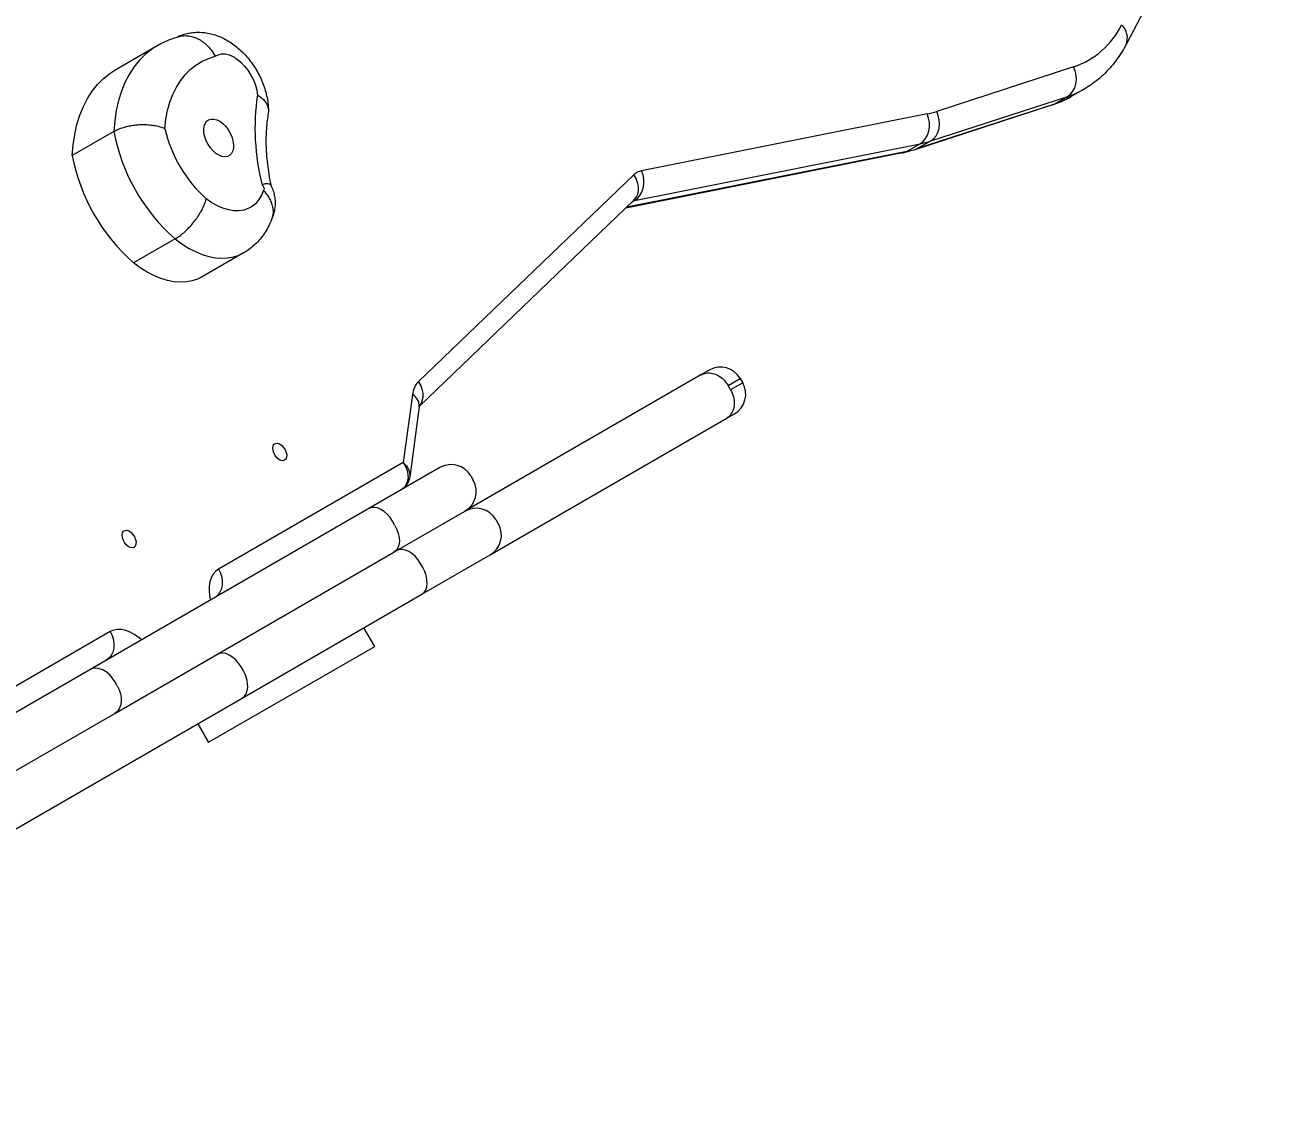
# Model space of a CAD drawing. Header units: millimetres. Extents: x -6879 to 7341, y -8047 to 7187.
# Drawn here: x 5147 to 5666, y -3128 to -2675 of the extents above; entities that cross this region are included whole.
import ezdxf

# ---------------------------------------------------------------- set-up
doc = ezdxf.new("R2010")
doc.units = ezdxf.units.MM
doc.layers.add('DIKOM_ОБЪЕКТ', color=7, linetype='Continuous')
doc.layers.add('DIKOM_РАЗМЕР_ЗОНА', color=7, linetype='Continuous')
doc.styles.add('style1', font='arial.ttf', dxfattribs={"width": 0.8})
doc.dimstyles.new('1-50', dxfattribs={"dimtxt": 300, "dimasz": 200, "dimexe": 100, "dimexo": 0, "dimgap": 100, "dimtad": 0, "dimdec": 0, "dimtxsty": 'style1', "dimcen": 0, "dimclrd": 7, "dimclre": 7, "dimadec": 1, "dimazin": 2, "dimtfac": 1, "dimtdec": 0, "dimtmove": 1, "dimatfit": 3, "dimfxl": 0, "dimlwd": 25, "dimlwe": 18, "dimarcsym": 0})

# ---------------------------------------------------------------- blocks, each defined once
blk = doc.blocks.new('*D17')
at = {"layer": 'Defpoints', "color": 0, "transparency": 16777216}
for p in [(-5935.35, 6990.27), (-5935.35, 998.27), (7340.79, -2830.86)]:
    blk.add_point(p, dxfattribs=at)
at = {"layer": 'DIKOM_РАЗМЕР_ЗОНА', "color": 7, "lineweight": 18, "transparency": 16777216}
for p, q in [((-5935.35, 998.27), (-5935.35, 7090.27)), ((7340.79, -2830.86), (7340.79, 7090.27))]:
    blk.add_line(p, q, dxfattribs=at)
at = {"layer": 'DIKOM_РАЗМЕР_ЗОНА', "color": 7, "lineweight": 25, "transparency": 16777216}
for p, q in [((-5735.35, 6990.27), (2016.67, 6990.27)), ((7140.79, 6990.27), (3096.46, 6990.27))]:
    blk.add_line(p, q, dxfattribs=at)
at = {"layer": 'DIKOM_РАЗМЕР_ЗОНА', "color": 7, "transparency": 16777216}
for points in [[(-5735.35, 7023.6), (-5735.35, 6956.94), (-5935.35, 6990.27)], [(7140.79, 7023.6), (7140.79, 6956.94), (7340.79, 6990.27)]]:
    blk.add_solid(points, dxfattribs=at)
at = {"layer": 'DIKOM_РАЗМЕР_ЗОНА', "color": 0, "transparency": 16777216, "insert": (2556.56, 6990.27), "char_height": 300, "attachment_point": 5, "style": 'style1'}
blk.add_mtext('13300', dxfattribs=at)

msp = doc.modelspace()

# ---------------------------------------------------------------- linework, layer by layer
at = {"layer": 'DIKOM_ОБЪЕКТ', "color": 7, "linetype": 'Continuous', "lineweight": 15}
for p, q in [((5620.8, -2655.1), (5606.19, -2682.89)), ((5184.79, -2693.32), (5202.12, -2683.32)), ((5584.35, -2692.16), (5527.23, -2710.74)), ((5588.81, -2701.39), (5583.27, -2704.59)), ((5575.16, -2708.19), (5518.04, -2726.78)), ((5576.31, -2707.68), (5519.19, -2726.26)), ((5524.73, -2723.06), (5581.86, -2704.48)), ((5575.16, -2708.19), (5576.31, -2707.68)), ((5581.86, -2704.48), (5576.31, -2707.68)), ((5523.24, -2711.78), (5404.13, -2735.51)), ((5183.95, -2719.13), (5166.62, -2729.13)), ((5401.21, -2747.94), (5520.33, -2724.21)), ((5520.33, -2724.21), (5514.79, -2727.41)), ((5524.73, -2723.06), (5519.19, -2726.26)), ((5512.97, -2728.1), (5397.49, -2751.1)), ((5514.79, -2727.41), (5397.92, -2750.69)), ((5518.04, -2726.78), (5519.19, -2726.26)), ((5400.91, -2737.18), (5311.07, -2823.37)), ((5400.9, -2747.83), (5311.44, -2833.66)), ((5401.21, -2747.94), (5400.15, -2748.55)), ((5209.53, -2763.94), (5192.21, -2773.94)), ((5238.12, -2769.79), (5220.8, -2779.79)), ((5428.89, -2820.68), (5330.42, -2877.53)), ((5432.32, -2818.7), (5428.89, -2820.68)), ((5440.26, -2825.09), (5445.3, -2822.18)), ((5445.3, -2822.18), (5446.3, -2823.91)), ((5441.26, -2826.82), (5440.26, -2825.09)), ((5446.3, -2823.91), (5441.26, -2826.82)), ((5308.57, -2828.83), (5304.71, -2857.16)), ((5311.4, -2833.91), (5307.41, -2863.15)), ((5340.89, -2895.74), (5439.39, -2838.86)), ((5439.39, -2838.86), (5442.82, -2836.88)), ((5304.71, -2857.16), (5227.7, -2901.62)), ((5319.92, -2859.34), (5290.34, -2876.42)), ((5332.9, -2862.82), (5333.9, -2864.55)), ((5290.34, -2876.42), (5173.91, -2943.64)), ((5300.84, -2894.61), (5326.35, -2879.88)), ((5330.32, -2877.59), (5326.35, -2879.88)), ((5330.32, -2877.59), (5330.42, -2877.53)), ((5301.21, -2883.42), (5300.21, -2881.69)), ((5343.36, -2881.03), (5344.36, -2882.76)), ((5184.41, -2961.83), (5300.84, -2894.61)), ((5312.49, -2912.13), (5340.89, -2895.74)), ((5312.81, -2900.97), (5311.81, -2899.24)), ((5237.48, -2955.44), (5312.49, -2912.13)), ((5292.78, -2933.9), (5288.28, -2926.11)), ((5182.51, -2927.71), (4971.1, -3049.77)), ((5223.51, -2973.9), (5292.78, -2933.9)), ((5238.06, -2944.13), (5237.06, -2942.4)), ((5173.91, -2943.64), (5126.64, -2970.93)), ((5185.39, -2950.3), (5184.39, -2948.56)), ((5122.62, -3021.75), (5237.48, -2955.44)), ((5137.14, -2989.12), (5184.41, -2961.83)), ((5218.96, -2966.13), (5223.46, -2973.92)), ((5219.01, -2966.1), (5223.51, -2973.9)), ((5223.46, -2973.92), (5223.51, -2973.9))]:
    msp.add_line(p, q, dxfattribs=at)
at = {"layer": 'DIKOM_ОБЪЕКТ', "color": 7, "linetype": 'Continuous', "lineweight": 15, "flags": 128}
for points in [[(5202.13, -2683.31), (5199.68, -2684.89), (5197, -2687.04), (5194.55, -2689.51), (5192.32, -2692.29), (5190.34, -2695.37), (5188.61, -2698.73), (5187.13, -2702.35), (5185.93, -2706.22), (5184.99, -2710.32), (5184.33, -2714.63), (5183.95, -2719.13)], [(5205.26, -2717.85), (5205.71, -2714.01), (5206.43, -2710.35), (5207.4, -2706.9), (5208.62, -2703.67), (5210.08, -2700.69), (5211.78, -2697.96), (5213.7, -2695.51), (5215.84, -2693.34), (5218.18, -2691.48), (5220.71, -2689.92), (5223.42, -2688.68), (5226.29, -2687.76)], [(5226.29, -2687.76), (5227.51, -2687.09), (5228.91, -2686.77), (5230.43, -2686.79), (5232.05, -2687.17), (5233.71, -2687.88), (5235.38, -2688.92), (5237, -2690.24), (5238.54, -2691.82), (5239.94, -2693.62), (5241.17, -2695.57), (5242.21, -2697.64), (5243.01, -2699.76), (5243.56, -2701.87), (5243.84, -2703.93)], [(5166.62, -2729.13), (5167, -2724.63), (5167.67, -2720.32), (5168.6, -2716.22), (5169.81, -2712.35), (5171.28, -2708.73), (5173.02, -2705.37), (5175, -2702.3), (5177.22, -2699.52), (5179.68, -2697.04), (5182.35, -2694.89), (5184.79, -2693.32)], [(5581.86, -2704.48), (5583.06, -2703.58), (5584.06, -2702.38), (5584.82, -2700.93), (5585.31, -2699.3), (5585.51, -2697.53), (5585.41, -2695.71), (5585.02, -2693.89), (5584.35, -2692.16)], [(5229.38, -2715.81), (5230.55, -2716.97), (5231.6, -2718.33), (5232.49, -2719.83), (5233.18, -2721.41), (5233.65, -2723), (5233.88, -2724.55), (5233.85, -2725.99), (5233.57, -2727.25), (5233.04, -2728.3), (5232.3, -2729.07), (5231.37, -2729.55), (5230.28, -2729.71), (5229.09, -2729.55), (5227.85, -2729.07), (5226.59, -2728.29), (5225.38, -2727.25), (5224.26, -2725.98), (5223.29, -2724.55), (5222.49, -2723), (5221.91, -2721.4), (5221.56, -2719.82), (5221.46, -2718.32), (5221.62, -2716.96), (5222.02, -2715.8), (5222.66, -2714.89), (5223.5, -2714.26), (5224.51, -2713.94), (5225.65, -2713.94), (5226.88, -2714.26), (5228.14, -2714.89), (5229.38, -2715.81)], [(5520.33, -2724.21), (5521.55, -2723.3), (5522.57, -2722.1), (5523.37, -2720.64), (5523.91, -2719), (5524.17, -2717.21), (5524.15, -2715.37), (5523.83, -2713.54), (5523.24, -2711.78)], [(5524.73, -2723.06), (5525.94, -2722.16), (5526.94, -2720.96), (5527.7, -2719.52), (5528.19, -2717.88), (5528.39, -2716.12), (5528.29, -2714.29), (5527.9, -2712.48), (5527.23, -2710.74)], [(5512.97, -2728.1), (5513.43, -2727.99), (5514.79, -2727.41)], [(5400.9, -2747.83), (5400.92, -2747.81), (5401.85, -2746.66), (5402.49, -2745.29), (5402.81, -2743.75), (5402.81, -2742.11), (5402.48, -2740.42), (5401.84, -2738.76), (5400.91, -2737.18)], [(5401.21, -2747.94), (5402.43, -2747.03), (5403.45, -2745.83), (5404.25, -2744.37), (5404.79, -2742.72), (5405.06, -2740.94), (5405.03, -2739.1), (5404.72, -2737.27), (5404.13, -2735.51)], [(5246.42, -2743.66), (5245.58, -2745.74), (5244.51, -2747.56), (5243.22, -2749.1), (5241.71, -2750.36), (5240.02, -2751.31), (5238.15, -2751.93), (5236.14, -2752.23), (5234.01, -2752.2), (5231.79, -2751.83), (5229.5, -2751.14), (5227.18, -2750.13), (5224.85, -2748.82), (5222.53, -2747.21)], [(5245.82, -2741.47), (5246.07, -2741.69), (5246.29, -2741.97), (5246.47, -2742.29), (5246.59, -2742.62), (5246.65, -2742.94), (5246.64, -2743.24), (5246.56, -2743.48), (5246.42, -2743.66)], [(5209.53, -2763.94), (5212.33, -2765.98), (5215.17, -2767.74), (5218.01, -2769.22), (5220.84, -2770.39), (5223.63, -2771.25), (5226.37, -2771.79), (5229.01, -2772), (5231.56, -2771.89), (5233.98, -2771.46), (5236.26, -2770.71), (5238.1, -2769.8)], [(5220.8, -2779.79), (5218.93, -2780.71), (5216.66, -2781.46), (5214.24, -2781.9), (5211.69, -2782), (5209.04, -2781.79), (5206.31, -2781.25), (5203.52, -2780.39), (5200.69, -2779.22), (5197.85, -2777.75), (5195.01, -2775.98), (5192.21, -2773.94)], [(5311.52, -2833.53), (5312.01, -2832.85), (5312.65, -2831.48), (5312.97, -2829.95), (5312.97, -2828.3), (5312.64, -2826.62), (5312, -2824.95), (5311.07, -2823.37)], [(5255.21, -2856.29), (5254.51, -2856.49), (5253.69, -2856.37), (5252.83, -2855.93), (5252, -2855.21), (5251.28, -2854.28), (5250.74, -2853.23), (5250.41, -2852.13), (5250.33, -2851.1), (5250.5, -2850.23), (5250.92, -2849.58), (5251.54, -2849.22), (5252.31, -2849.19), (5253.15, -2849.47), (5254.01, -2850.06), (5254.79, -2850.89), (5255.43, -2851.89), (5255.87, -2852.98), (5256.08, -2854.05), (5256.03, -2855.01), (5255.73, -2855.78), (5255.21, -2856.29)], [(5300.21, -2881.69), (5299.19, -2880.14), (5298.01, -2878.77), (5296.71, -2877.62), (5295.35, -2876.74), (5293.99, -2876.17), (5292.66, -2875.92), (5291.43, -2876), (5290.34, -2876.42)], [(5192.35, -2892.58), (5191.65, -2892.78), (5190.84, -2892.65), (5189.98, -2892.21), (5189.15, -2891.5), (5188.43, -2890.57), (5187.88, -2889.51), (5187.56, -2888.42), (5187.48, -2887.39), (5187.65, -2886.52), (5188.07, -2885.87), (5188.69, -2885.51), (5189.45, -2885.47), (5190.3, -2885.76), (5191.15, -2886.34), (5191.94, -2887.18), (5192.58, -2888.18), (5193.02, -2889.26), (5193.23, -2890.34), (5193.18, -2891.3), (5192.88, -2892.07), (5192.35, -2892.58)], [(5301.21, -2883.42), (5302.04, -2885.09), (5302.64, -2886.8), (5302.99, -2888.49), (5303.07, -2890.11), (5302.89, -2891.58), (5302.44, -2892.85), (5301.75, -2893.87), (5300.84, -2894.61)], [(5311.81, -2899.24), (5310.79, -2897.69), (5309.61, -2896.32), (5308.32, -2895.17), (5306.97, -2894.28), (5305.61, -2893.7), (5304.29, -2893.45), (5303.07, -2893.53), (5301.99, -2893.94)], [(5312.49, -2912.13), (5313.39, -2911.4), (5314.07, -2910.38), (5314.51, -2909.12), (5314.69, -2907.65), (5314.6, -2906.04), (5314.25, -2904.35), (5313.64, -2902.64), (5312.81, -2900.97)], [(5227.7, -2901.62), (5226.46, -2902.54), (5225.43, -2903.77), (5224.63, -2905.27), (5224.07, -2907.01), (5223.78, -2908.96), (5223.74, -2911.08), (5223.97, -2913.32), (5224.21, -2914.6)], [(5227.7, -2901.62), (5228.5, -2903.3), (5229.02, -2905.06), (5229.23, -2906.83), (5229.13, -2908.55), (5228.72, -2910.15), (5228.02, -2911.56), (5227.06, -2912.75), (5226.9, -2912.9)], [(5195.5, -2931.18), (5194.51, -2930.33), (5192.68, -2929.01), (5190.83, -2927.98), (5188.99, -2927.27), (5187.21, -2926.88), (5185.51, -2926.82), (5183.93, -2927.1), (5182.51, -2927.71)], [(5182.51, -2927.71), (5183.31, -2929.39), (5183.83, -2931.15), (5184.04, -2932.92), (5183.94, -2934.64), (5183.53, -2936.24), (5182.83, -2937.66), (5181.87, -2938.84), (5180.68, -2939.74)], [(5237.06, -2942.4), (5236.03, -2940.86), (5234.84, -2939.49), (5233.52, -2938.35), (5232.14, -2937.49), (5230.74, -2936.93), (5229.38, -2936.7), (5228.11, -2936.81), (5226.98, -2937.25)], [(5184.39, -2948.56), (5183.35, -2947.02), (5182.13, -2945.67), (5180.78, -2944.55), (5179.35, -2943.71), (5177.89, -2943.19), (5176.47, -2943), (5175.12, -2943.15), (5173.91, -2943.64)], [(5237.48, -2955.44), (5238.43, -2954.68), (5239.16, -2953.63), (5239.64, -2952.34), (5239.86, -2950.85), (5239.8, -2949.22), (5239.47, -2947.52), (5238.88, -2945.8), (5238.06, -2944.13)], [(5185.39, -2950.3), (5186.2, -2951.96), (5186.77, -2953.7), (5187.06, -2955.42), (5187.07, -2957.08), (5186.79, -2958.61), (5186.24, -2959.94), (5185.44, -2961.02), (5184.41, -2961.83)]]:
    msp.add_lwpolyline(points, dxfattribs=at)
at = {"layer": 'DIKOM_ОБЪЕКТ', "color": 7, "linetype": 'Continuous', "lineweight": 15}
for centre, radius, start, end in [((5573.26, -2659.28), 34.7, 288.6359, 333.674), ((5599.48, -2680.06), 7.28, 337.1676, 47.8485), ((5340.03, -2717.68), 97.17, 171.8612, 194.17), ((5570.66, -2669.92), 36.33, 287.9521, 299.9191), ((5565.1, -2673.1), 36.35, 287.9559, 299.9793), ((5516.45, -2677.55), 34.9, 281.2297, 287.9883), ((5262.39, -2704.05), 79.88, 190.8797, 228.5666), ((5260.23, -2705.27), 56.39, 192.8928, 228.0548), ((5512.82, -2686.38), 38.56, 281.23, 287.9882), ((5245.07, -2714.06), 79.88, 190.8796, 228.5665), ((5507.28, -2689.58), 38.56, 281.23, 287.9882), ((5405.34, -2741.8), 6.4, 100.9598, 133.8603), ((5401.79, -2750.88), 3, 101.1153, 113.762), ((5437.07, -2826.93), 9.5, 30, 120), ((5317.66, -2829.7), 9.14, 136.2023, 174.5613), ((5438.07, -2828.66), 9.5, 300, 30), ((5305.94, -2833.62), 5.46, 356.9153, 61.2989), ((5324.67, -2867.57), 9.5, 30, 120), ((5325.67, -2869.3), 9.5, 300, 30), ((5335.14, -2885.78), 9.5, 30, 120), ((5336.14, -2887.51), 9.5, 300, 30)]:
    msp.add_arc(centre, radius, start, end, dxfattribs=at)
at = {"layer": 'DIKOM_ОБЪЕКТ', "color": 7, "linetype": 'Continuous', "lineweight": 15, "extrusion": (0, 0, -1)}
for major_axis, ratio, start_param, end_param in [((6.74, -6.86), 0.780532, 4.911675, 6.482471), ((9.08, -3.07), 0.698852, 5.262989, 6.145072)]:
    msp.add_ellipse((5298.12, -2860.96), major_axis=major_axis, ratio=ratio, start_param=start_param, end_param=end_param, dxfattribs=at)
at = {"layer": 'DIKOM_ОБЪЕКТ', "color": 7, "linetype": 'Continuous', "lineweight": 15}
for points, knots in [([(4183.98, -3111), (4184.79, -3110.53), (4186.94, -3109.29), (4190.41, -3107.29), (4196.12, -3103.99), (4203.44, -3099.76), (4212.72, -3094.4), (4222.04, -3089.02), (4231.21, -3083.71), (4240.59, -3078.29), (4250.23, -3072.71), (4260.46, -3066.8), (4270.26, -3061.13), (4280.16, -3055.42), (4290.04, -3049.7), (4299.83, -3044.04), (4308.87, -3038.82), (4317.16, -3034.03), (4324.93, -3029.53), (4343.41, -3018.86), (4373.07, -3001.71), (4408.36, -2981.31), (4438.21, -2964.06), (4462.5, -2950.02), (4486.63, -2936.07), (4510.6, -2922.21), (4534.37, -2908.47), (4555.51, -2896.25), (4573.98, -2885.57), (4589.79, -2876.43), (4605.18, -2867.53), (4620.02, -2858.94), (4633.94, -2850.89), (4646.86, -2843.41), (4658.74, -2836.54), (4669.8, -2830.13), (4680.13, -2824.15), (4689.74, -2818.58), (4698.71, -2813.38), (4707.12, -2808.51), (4715.08, -2803.89), (4723.74, -2798.87), (4733, -2793.49), (4742.96, -2787.71), (4752.93, -2781.93), (4763.23, -2775.96), (4773.44, -2770.03), (4783.67, -2764.1), (4793.84, -2758.21), (4804.69, -2751.92), (4816.18, -2745.27), (4828.25, -2738.28), (4841.58, -2730.56), (4856.22, -2722.09), (4872.17, -2712.85), (4888.58, -2703.36), (4907.77, -2692.26), (4929.8, -2679.51), (4954.65, -2665.13), (4979.64, -2650.67), (5004.71, -2636.17), (5031.53, -2620.65), (5060.22, -2604.06), (5090.93, -2586.3), (5117.85, -2570.72), (5140.62, -2557.56), (5158.8, -2547.04), (5176.55, -2536.78), (5190.39, -2528.78), (5200.37, -2523), (5206.64, -2519.38), (5213.1, -2515.64), (5220.04, -2511.63), (5227.71, -2507.19), (5236, -2502.4), (5244.87, -2497.27), (5254.31, -2491.82), (5264.47, -2485.94), (5275.36, -2479.64), (5287.49, -2472.64), (5300.91, -2464.88), (5315.69, -2456.33), (5331.41, -2447.24), (5348.06, -2437.62), (5365.64, -2427.46), (5384.15, -2416.76), (5403.56, -2405.53), (5416.81, -2397.87), (5423.59, -2393.96)], [0, 0, 0, 0, 0.001498, 0.00399, 0.006445, 0.012118, 0.017672, 0.024107, 0.030318, 0.036301, 0.04398, 0.051268, 0.058164, 0.064674, 0.071918, 0.078615, 0.084763, 0.090361, 0.095472, 0.100516, 0.12772, 0.155228, 0.1717, 0.188174, 0.204661, 0.221179, 0.237752, 0.254405, 0.26601, 0.277604, 0.289167, 0.300684, 0.312153, 0.322908, 0.333648, 0.344402, 0.355189, 0.366017, 0.376692, 0.387401, 0.398131, 0.408864, 0.42417, 0.439439, 0.454657, 0.469813, 0.484904, 0.496816, 0.508717, 0.520626, 0.532558, 0.544521, 0.556506, 0.570663, 0.584852, 0.599066, 0.613303, 0.633672, 0.654032, 0.67433, 0.694581, 0.714799, 0.73878, 0.762731, 0.786671, 0.800714, 0.81431, 0.827405, 0.840005, 0.844582, 0.849091, 0.853587, 0.858525, 0.864005, 0.870028, 0.876206, 0.882869, 0.890018, 0.897653, 0.905776, 0.915419, 0.925671, 0.936534, 0.948007, 0.960092, 0.972786, 0.98609, 1, 1, 1, 1]), ([(5433.49, -2411.11), (5427.38, -2414.64), (5415.45, -2421.54), (5398, -2431.62), (5381.44, -2441.19), (5365.78, -2450.25), (5351.03, -2458.78), (5337.17, -2466.78), (5324.54, -2474.09), (5313.09, -2480.71), (5302.76, -2486.68), (5293.17, -2492.22), (5284.33, -2497.33), (5276.22, -2502.02), (5262.57, -2509.91), (5243.1, -2521.17), (5217.61, -2535.91), (5191.44, -2551.04), (5164.86, -2566.41), (5138.02, -2581.93), (5111.61, -2597.21), (5085.58, -2612.26), (5059.36, -2627.43), (5032.93, -2642.72), (5006.22, -2658.17), (4979.67, -2673.53), (4953.2, -2688.84), (4927.01, -2704), (4904.87, -2716.81), (4886.7, -2727.32), (4872.31, -2735.65), (4858.32, -2743.75), (4844.81, -2751.57), (4831.83, -2759.08), (4819.46, -2766.25), (4807.76, -2773.03), (4796.72, -2779.42), (4786.47, -2785.36), (4776.95, -2790.88), (4768, -2796.08), (4759.41, -2801.06), (4751.03, -2805.93), (4742.65, -2810.79), (4734.09, -2815.76), (4725.11, -2820.97), (4716.36, -2826.04), (4707.9, -2830.94), (4699.84, -2835.61), (4691.32, -2840.55), (4682.29, -2845.78), (4672.69, -2851.34), (4662.48, -2857.25), (4651.62, -2863.54), (4640.18, -2870.15), (4628.24, -2877.06), (4615.85, -2884.23), (4603.09, -2891.61), (4587.83, -2900.44), (4569.99, -2910.75), (4549.58, -2922.55), (4528.97, -2934.46), (4508.21, -2946.47), (4487.31, -2958.55), (4466.46, -2970.6), (4445.87, -2982.5), (4427.41, -2993.17), (4411.07, -3002.62), (4396.78, -3010.88), (4385.02, -3017.67), (4375.42, -3023.22), (4367.57, -3027.76), (4358.9, -3032.77), (4349.4, -3038.26), (4339.29, -3044.1), (4328.62, -3050.27), (4317.43, -3056.74), (4305.59, -3063.59), (4293.12, -3070.79), (4280.08, -3078.33), (4268.45, -3085.05), (4258.37, -3090.88), (4249.86, -3095.8), (4240.9, -3100.98), (4231.25, -3106.56), (4221.52, -3112.18), (4211.92, -3117.73), (4202.85, -3122.97), (4196.8, -3126.46), (4193.88, -3128.15)], [0, 0, 0, 0, 0.012549, 0.024501, 0.035855, 0.04661, 0.056765, 0.066321, 0.075277, 0.082962, 0.090144, 0.096825, 0.103005, 0.108686, 0.113868, 0.131772, 0.149994, 0.168537, 0.188673, 0.208816, 0.228964, 0.249129, 0.269302, 0.290716, 0.31216, 0.333664, 0.35523, 0.376812, 0.398398, 0.411103, 0.423786, 0.436441, 0.449063, 0.461652, 0.474214, 0.486759, 0.499299, 0.512065, 0.524853, 0.537682, 0.550555, 0.563472, 0.576197, 0.588956, 0.601736, 0.614507, 0.624157, 0.633778, 0.643367, 0.652923, 0.662452, 0.671968, 0.68149, 0.691033, 0.700603, 0.710205, 0.719837, 0.729491, 0.743992, 0.758473, 0.772899, 0.787278, 0.801623, 0.815934, 0.829928, 0.843487, 0.853331, 0.862939, 0.872316, 0.877034, 0.882307, 0.888135, 0.894521, 0.901463, 0.908548, 0.91613, 0.924205, 0.932773, 0.941833, 0.951387, 0.957359, 0.963511, 0.969839, 0.976363, 0.983077, 0.988783, 0.994581, 1, 1, 1, 1]), ([(5210.05, -2679.87), (5210.36, -2679.71), (5211.41, -2679.15), (5213.33, -2678.51), (5215.74, -2677.96), (5218.2, -2677.71), (5220.68, -2677.74), (5223.16, -2678.06), (5225.64, -2678.65), (5228.11, -2679.53), (5230.54, -2680.68), (5232.93, -2682.12), (5235.24, -2683.83), (5237.44, -2685.79), (5239.51, -2687.97), (5241.4, -2690.35), (5243.11, -2692.89), (5244.62, -2695.56), (5245.91, -2698.36), (5246.97, -2701.26), (5247.78, -2704.24), (5248.3, -2707.29), (5248.47, -2709.37), (5248.48, -2710.43), (5248.48, -2710.45)], [0, 0, 0, 0, 0.018985, 0.063104, 0.106907, 0.150653, 0.19462, 0.239098, 0.28439, 0.330771, 0.378441, 0.427442, 0.477603, 0.528565, 0.579867, 0.631219, 0.682578, 0.734038, 0.785772, 0.837931, 0.890717, 0.944251, 0.998478, 1, 1, 1, 1]), ([(5202.13, -2683.31), (5202.15, -2683.3), (5203.16, -2682.66), (5205.32, -2681.64), (5208.26, -2680.38), (5210.21, -2679.81), (5211.03, -2679.57)], [0, 0, 0, 0, 0.008013, 0.372661, 0.736754, 1, 1, 1, 1]), ([(5211.03, -2679.57), (5211.58, -2679.43), (5212.79, -2679.12), (5214.77, -2679.15), (5216.88, -2679.54), (5218.96, -2680.36), (5220.96, -2681.54), (5222.82, -2683.07), (5224.66, -2685.09), (5225.75, -2686.75), (5226.29, -2687.74), (5226.29, -2687.76)], [0, 0, 0, 0, 0.103111, 0.225077, 0.347044, 0.46912, 0.591197, 0.713581, 0.835967, 0.997546, 1, 1, 1, 1]), ([(5606.19, -2682.89), (5605.83, -2683.55), (5604.83, -2685.39), (5603.02, -2688.23), (5600.68, -2691.33), (5598.14, -2694.17), (5595.42, -2696.75), (5592.52, -2699.03), (5590.29, -2700.57), (5588.99, -2701.27), (5588.76, -2701.39)], [0, 0, 0, 0, 0.085088, 0.235718, 0.385173, 0.533135, 0.679715, 0.825127, 0.969679, 1, 1, 1, 1]), ([(5243.84, -2703.93), (5243.85, -2703.93), (5244.68, -2704.41), (5245.95, -2705.35), (5247.29, -2706.87), (5248.11, -2708.34), (5248.48, -2709.86), (5248.56, -2710.94), (5248.39, -2711.48), (5248.38, -2711.53)], [0, 0, 0, 0, 0.003497, 0.2487, 0.429966, 0.616421, 0.79689, 0.98254, 1, 1, 1, 1]), ([(5583.27, -2704.56), (5582.42, -2705.04), (5580.5, -2706.12), (5577.77, -2707.3), (5575.89, -2707.94), (5575.16, -2708.19)], [0, 0, 0, 0, 0.331463, 0.741367, 1, 1, 1, 1]), ([(5248.4, -2711.54), (5248.32, -2711.97), (5248.05, -2713.48), (5247.71, -2716.22), (5247.46, -2719.82), (5247.4, -2723.59), (5247.53, -2727.53), (5247.87, -2731.6), (5248.41, -2735.8), (5248.97, -2739.16), (5249.41, -2741.14), (5249.52, -2741.66)], [0, 0, 0, 0, 0.051345, 0.179982, 0.308596, 0.437204, 0.565943, 0.694915, 0.824179, 0.953765, 1, 1, 1, 1]), ([(5183.95, -2719.13), (5184.56, -2718.81), (5185.78, -2718.17), (5187.93, -2717.4), (5190.27, -2716.8), (5192.73, -2716.4), (5195.24, -2716.21), (5197.76, -2716.23), (5200.19, -2716.47), (5202.77, -2716.96), (5204.4, -2717.49), (5205.25, -2717.85), (5205.26, -2717.85)], [0, 0, 0, 0, 0.105827, 0.211653, 0.317462, 0.423275, 0.529471, 0.635672, 0.742879, 0.850095, 0.998284, 1, 1, 1, 1]), ([(5518.04, -2726.78), (5517.34, -2726.99), (5515.68, -2727.51), (5513.97, -2727.88), (5512.97, -2728.1)], [0, 0, 0, 0, 0.419837, 1, 1, 1, 1]), ([(5245.82, -2741.47), (5245.82, -2741.47), (5246.13, -2741.22), (5246.82, -2740.94), (5247.83, -2740.77), (5248.7, -2740.86), (5249.26, -2741.12), (5249.35, -2741.39), (5249.38, -2741.47)], [0, 0, 0, 0, 0.002565, 0.193493, 0.391423, 0.638721, 0.89325, 1, 1, 1, 1]), ([(5246.42, -2743.66), (5246.43, -2743.67), (5247.14, -2744.51), (5248.27, -2745.96), (5249.45, -2748.14), (5250.15, -2750.13), (5250.44, -2752.12), (5250.37, -2753.93), (5250.01, -2755), (5249.85, -2755.47)], [0, 0, 0, 0, 0.002555, 0.217494, 0.377894, 0.54294, 0.703228, 0.86816, 1, 1, 1, 1]), ([(5249.4, -2741.46), (5249.49, -2741.61), (5249.97, -2742.46), (5250.53, -2744.07), (5251.07, -2746.24), (5251.29, -2748.37), (5251.24, -2750.49), (5250.91, -2752.57), (5250.44, -2754.29), (5249.98, -2755.26), (5249.83, -2755.6)], [0, 0, 0, 0, 0.035861, 0.199413, 0.347033, 0.492914, 0.637311, 0.780755, 0.923708, 1, 1, 1, 1]), ([(5209.53, -2763.94), (5210.12, -2763.57), (5211.3, -2762.84), (5213.12, -2761.39), (5214.91, -2759.72), (5216.61, -2757.87), (5218.19, -2755.88), (5219.6, -2753.82), (5220.8, -2751.74), (5221.84, -2749.51), (5222.34, -2748.02), (5222.53, -2747.23), (5222.53, -2747.21)], [0, 0, 0, 0, 0.107307, 0.214612, 0.321918, 0.429224, 0.536549, 0.643875, 0.751256, 0.858637, 0.996643, 1, 1, 1, 1]), ([(5249.87, -2755.48), (5249.81, -2755.64), (5249.41, -2756.82), (5248.43, -2758.89), (5246.87, -2761.59), (5245.04, -2764.04), (5243, -2766.22), (5240.76, -2768.08), (5239.11, -2769.27), (5238.17, -2769.75), (5238.08, -2769.8)], [0, 0, 0, 0, 0.02702, 0.195699, 0.361119, 0.52213, 0.679214, 0.833065, 0.98448, 1, 1, 1, 1]), ([(5428.89, -2820.68), (5428.94, -2820.65), (5429.43, -2820.37), (5430.76, -2819.85), (5433.11, -2819.73), (5435.87, -2820.63), (5438.43, -2822.44), (5439.65, -2824.2), (5440.26, -2825.09)], [0, 0, 0, 0, 0.013545, 0.141296, 0.355973, 0.570653, 0.785325, 1, 1, 1, 1]), ([(5441.26, -2826.82), (5441.72, -2827.79), (5442.64, -2829.72), (5442.92, -2832.84), (5442.32, -2835.68), (5441.04, -2837.65), (5439.92, -2838.55), (5439.44, -2838.84), (5439.39, -2838.86)], [0, 0, 0, 0, 0.214675, 0.429347, 0.644027, 0.858704, 0.986455, 1, 1, 1, 1]), ([(5311.48, -2833.49), (5311.49, -2833.48), (5311.5, -2833.45), (5311.44, -2833.6), (5311.41, -2833.84), (5311.4, -2833.91)], [0, 0, 0, 0, 0.160297, 0.737287, 1, 1, 1, 1]), ([(5307.4, -2863.11), (5307.34, -2863.52), (5307.19, -2864.45), (5306.6, -2865.8), (5305.71, -2867.1), (5304.71, -2868.07), (5303.98, -2868.53), (5303.67, -2868.72)], [0, 0, 0, 0, 0.174874, 0.405156, 0.628466, 0.84649, 1, 1, 1, 1]), ([(5226.8, -2912.77), (5226.8, -2912.76), (5226.81, -2912.74), (5226.75, -2912.86), (5226.72, -2913.11), (5226.71, -2913.16)], [0, 0, 0, 0, 0.248162, 0.859397, 1, 1, 1, 1])]:
    msp.add_open_spline(points, degree=3, knots=knots, dxfattribs=at)

# ---------------------------------------------------------------- dimensions: what is measured, and where the dimension line sits
at = {"layer": 'DIKOM_РАЗМЕР_ЗОНА'}
dim = msp.add_linear_dim(base=(-5935.35, 6990.27), p1=(7340.79, -2830.86), p2=(-5935.35, 998.27), text='13300', dimstyle='1-50', override={"dimscale": 1, "dimtix": 0, "dimtofl": 1, "dimtmove": 1, "dimatfit": 3}, dxfattribs=at)
dim.commit()
dim.dimension.update_dxf_attribs({"geometry": '*D17', "text_midpoint": (2556.56, 6990.27), "dimtype": 160})

doc.saveas('drawing.dxf')
